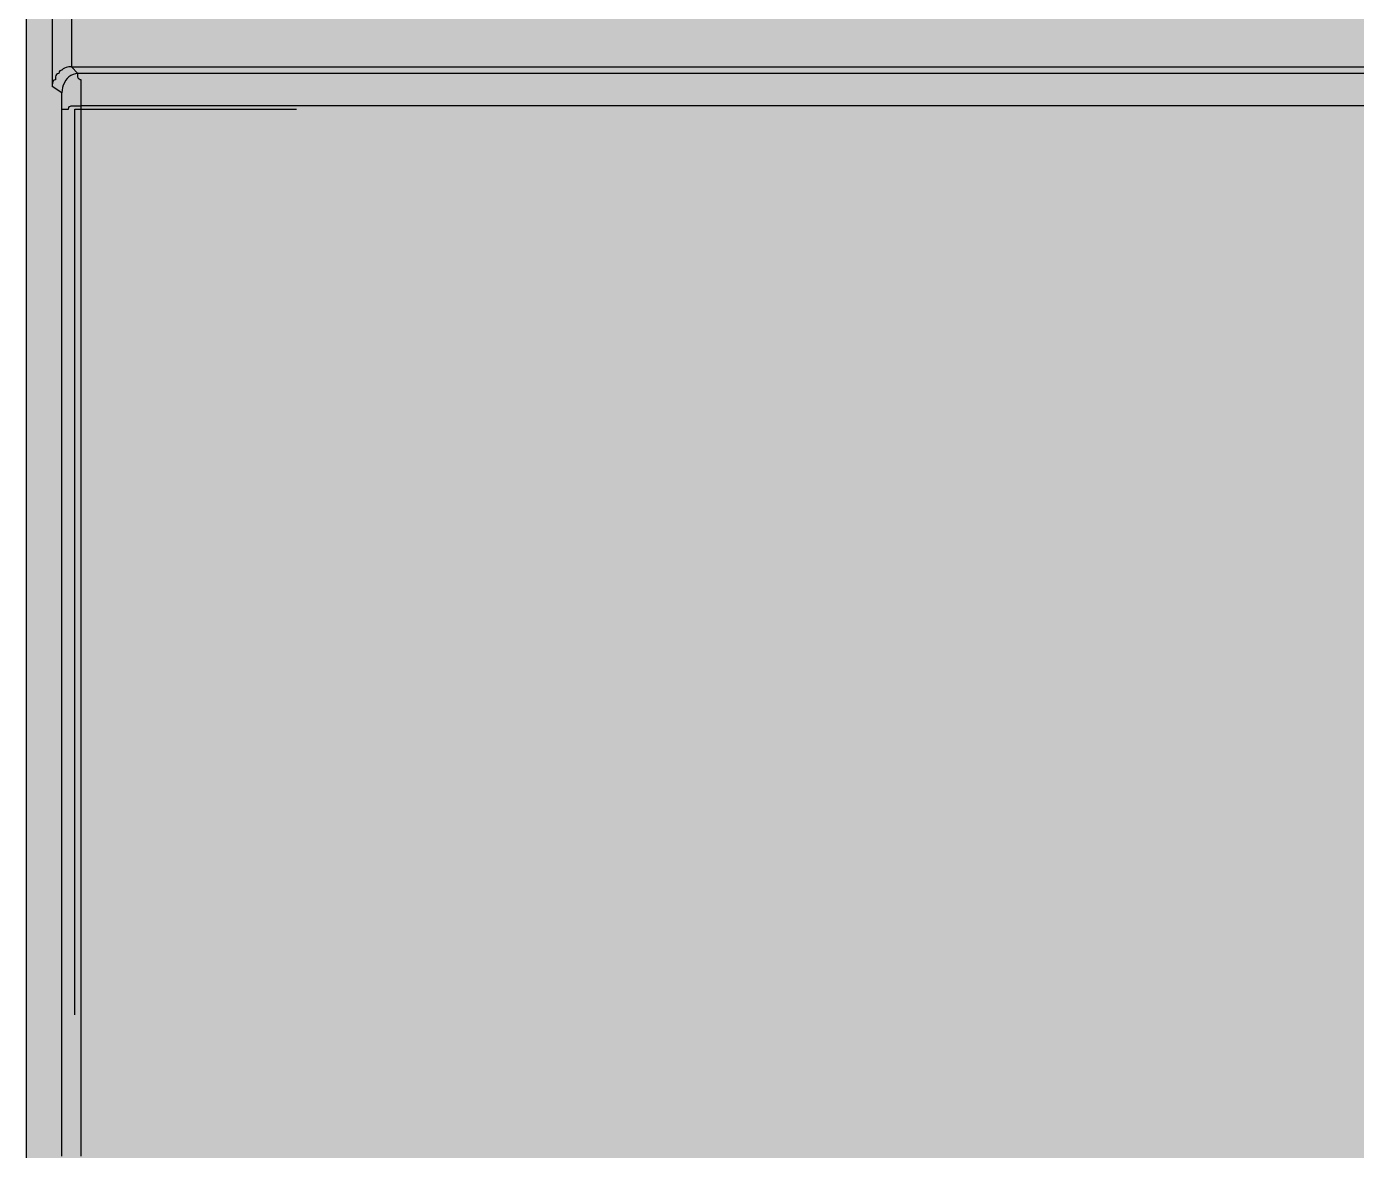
# Model space of a CAD drawing. Header units: millimetres. Extents: x 0 to 966, y -664 to 90.
# Drawn here: x 0 to 36.51, y 37.98 to 68.83 of the extents above; entities that cross this region are included whole.
import ezdxf

# ---------------------------------------------------------------- set-up
doc = ezdxf.new("R2010")
doc.units = ezdxf.units.MM
for name, color, linetype in [('HDL_BODY', 7, 'Continuous'), ('HDL_DETAIL', 7, 'Continuous'), ('HDL_PRINT', 7, 'Continuous')]:
    doc.layers.add(name, color=color, linetype=linetype)

# ---------------------------------------------------------------- blocks, each defined once
blk = doc.blocks.new('M_MHR17U.1_FRONT')
at = {"layer": 'HDL_BODY', "true_color": 0x202126}
blk.add_hatch(color=250, dxfattribs=at).paths.add_polyline_path([(0, 0), (144, 0), (144, 90), (0, 90)])
at = {"layer": 'HDL_BODY', "true_color": 0x2a2a30}
blk.add_hatch(color=250, dxfattribs=at).paths.add_polyline_path([(0.4, 20.52), (143.6, 20.52), (143.6, 68.31), (0.4, 68.31)])
at = {"layer": 'HDL_PRINT', "true_color": 0x6c217f}
for points in [[(5.467, 63.893), (6.437, 63.893), (6.437, 62.554), (8.024, 62.554), (8.024, 63.893), (9.082, 63.893), (9.082, 60.148), (8.024, 60.148), (8.024, 61.751), (6.437, 61.751), (6.437, 60.148), (5.467, 60.148), (5.467, 63.893)], [(13.756, 63.893), (14.814, 63.893), (14.814, 61.039), (17.283, 61.039), (17.283, 60.148), (13.756, 60.148), (13.756, 60.593), (13.756, 61.039), (13.756, 63.893)]]:
    blk.add_hatch(color=207, dxfattribs=at).paths.add_polyline_path(points)
h = blk.add_hatch(color=207, dxfattribs=at)
h.paths.add_polyline_path([(10.67, 62.999), (10.67, 61.039), (11.463, 61.039), (11.529, 61.039), (11.594, 61.039), (11.657, 61.039), (11.717, 61.039), (11.773, 61.039), (11.823, 61.039), (11.867, 61.039), (11.904, 61.039), (11.937, 61.073), (11.971, 61.108), (12.004, 61.145), (12.037, 61.185), (12.07, 61.229), (12.103, 61.278), (12.136, 61.334), (12.169, 61.396), (12.169, 61.43), (12.169, 61.47), (12.169, 61.519), (12.169, 61.576), (12.169, 61.643), (12.169, 61.72), (12.169, 61.808), (12.169, 61.907), (12.169, 62.019), (12.169, 62.114), (12.168, 62.205), (12.167, 62.292), (12.165, 62.374), (12.161, 62.451), (12.155, 62.524), (12.146, 62.593), (12.135, 62.657), (12.121, 62.716), (12.103, 62.771), (12.081, 62.822), (12.028, 62.849), (11.974, 62.875), (11.92, 62.9), (11.863, 62.923), (11.805, 62.944), (11.744, 62.963), (11.68, 62.978), (11.612, 62.99), (11.54, 62.997), (11.463, 62.999), (10.67, 62.999)])
h.paths.add_polyline_path([(9.612, 63.893), (11.728, 63.893), (11.807, 63.89), (11.886, 63.882), (11.964, 63.871), (12.04, 63.855), (12.114, 63.836), (12.185, 63.815), (12.253, 63.791), (12.318, 63.766), (12.378, 63.739), (12.433, 63.712), (12.492, 63.683), (12.55, 63.653), (12.607, 63.621), (12.661, 63.587), (12.712, 63.55), (12.76, 63.509), (12.804, 63.464), (12.842, 63.413), (12.874, 63.357), (12.925, 63.303), (12.97, 63.249), (13.009, 63.193), (13.044, 63.136), (13.073, 63.077), (13.097, 63.016), (13.115, 62.951), (13.128, 62.882), (13.136, 62.809), (13.139, 62.732), (13.163, 62.676), (13.182, 62.615), (13.197, 62.55), (13.208, 62.481), (13.216, 62.409), (13.221, 62.334), (13.225, 62.257), (13.226, 62.179), (13.227, 62.099), (13.227, 62.019), (13.227, 61.922), (13.226, 61.826), (13.225, 61.732), (13.223, 61.639), (13.219, 61.55), (13.213, 61.465), (13.204, 61.385), (13.193, 61.31), (13.179, 61.242), (13.161, 61.181), (13.139, 61.129), (13.112, 61.051), (13.085, 60.979), (13.057, 60.912), (13.027, 60.851), (12.996, 60.795), (12.961, 60.744), (12.923, 60.698), (12.882, 60.658), (12.837, 60.623), (12.786, 60.593), (12.754, 60.537), (12.715, 60.487), (12.672, 60.442), (12.624, 60.401), (12.573, 60.364), (12.518, 60.33), (12.462, 60.298), (12.404, 60.268), (12.345, 60.239), (12.26, 60.235), (12.181, 60.227), (12.107, 60.215), (12.037, 60.201), (11.971, 60.186), (11.908, 60.172), (11.847, 60.16), (11.787, 60.151), (11.728, 60.148), (9.612, 60.148), (9.612, 63.893)])
at = {"layer": 'HDL_PRINT', "true_color": 0xdee1e9}
for points in [[(25.572, 63.893), (25.572, 63.893), (25.572, 63.444), (25.409, 63.442), (25.247, 63.435), (25.087, 63.423), (24.928, 63.406), (24.771, 63.384), (24.615, 63.357), (24.462, 63.326), (24.311, 63.29), (24.161, 63.249), (24.014, 63.203), (23.869, 63.152), (23.727, 63.096), (23.587, 63.036), (23.45, 62.97), (23.316, 62.9), (23.184, 62.825), (23.056, 62.745), (22.931, 62.66), (22.809, 62.571), (22.69, 62.476), (22.575, 62.377), (22.045, 62.377), (22.162, 62.491), (22.283, 62.603), (22.408, 62.711), (22.536, 62.815), (22.668, 62.916), (22.804, 63.013), (22.943, 63.106), (23.085, 63.194), (23.231, 63.279), (23.38, 63.358), (23.532, 63.433), (23.688, 63.503), (23.846, 63.567), (24.007, 63.627), (24.171, 63.681), (24.337, 63.729), (24.507, 63.771), (24.678, 63.808), (24.853, 63.838), (25.029, 63.861), (25.208, 63.879), (25.389, 63.889), (25.572, 63.893)], [(25.572, 63.893), (25.755, 63.889), (25.936, 63.879), (26.114, 63.861), (26.291, 63.838), (26.466, 63.808), (26.638, 63.771), (26.808, 63.729), (26.976, 63.681), (27.142, 63.627), (27.305, 63.567), (27.465, 63.503), (27.624, 63.433), (27.779, 63.358), (27.932, 63.279), (28.083, 63.194), (28.231, 63.106), (28.376, 63.013), (28.518, 62.916), (28.658, 62.815), (28.795, 62.711), (28.929, 62.603), (29.06, 62.491), (29.188, 62.377), (28.572, 62.377), (28.456, 62.476), (28.337, 62.571), (28.215, 62.66), (28.09, 62.745), (27.961, 62.825), (27.83, 62.9), (27.695, 62.97), (27.558, 63.036), (27.418, 63.096), (27.275, 63.152), (27.131, 63.203), (26.983, 63.249), (26.834, 63.29), (26.682, 63.326), (26.528, 63.357), (26.373, 63.384), (26.216, 63.406), (26.057, 63.423), (25.897, 63.435), (25.735, 63.442), (25.572, 63.444), (25.572, 63.893)], [(21.869, 62.198), (22.398, 62.198), (22.398, 60.148), (21.869, 60.148), (21.869, 62.198)], [(23.191, 62.199), (23.72, 62.199), (22.133, 60.506), (22.133, 60.861), (22.045, 60.861), (23.191, 62.199)], [(25.926, 62.199), (26.456, 62.199), (26.456, 60.148), (26.277, 60.148), (25.926, 60.148), (25.837, 60.148), (24.866, 61.574), (24.866, 60.148), (24.337, 60.148), (24.337, 62.199), (24.515, 62.199), (24.866, 62.199), (25.042, 62.199), (25.926, 60.951), (25.926, 62.199)], [(28.747, 62.199), (29.188, 62.199), (27.336, 60.148), (26.807, 60.148), (28.747, 62.199)], [(27.601, 62.199), (27.072, 62.199), (28.572, 60.148), (29.188, 60.148), (27.601, 62.199)], [(30.069, 60.148), (30.598, 62.377), (30.863, 62.377), (30.333, 60.148), (30.069, 60.148)], [(31.658, 60.148), (32.098, 62.287), (33.598, 62.287), (33.509, 61.932), (32.449, 61.932), (32.363, 61.487), (33.42, 61.487), (33.333, 61.129), (32.274, 61.129), (32.098, 60.506), (33.333, 60.506), (33.244, 60.148), (31.658, 60.148)], [(33.509, 60.148), (33.949, 62.287), (34.39, 62.287), (33.949, 60.148), (33.509, 60.148)], [(36.241, 62.287), (35.801, 60.148), (34.304, 60.148), (34.304, 60.506), (35.449, 60.506), (35.536, 61.038), (34.479, 61.038), (34.565, 61.396), (35.625, 61.396), (35.714, 61.932), (34.565, 61.932), (34.655, 62.287), (36.241, 62.287)], [(22.485, 61.306), (22.661, 61.306), (22.926, 61.396), (23.985, 60.148), (23.369, 60.148), (22.485, 61.129), (22.485, 61.306)]]:
    blk.add_hatch(color=254, dxfattribs=at).paths.add_polyline_path(points)
at = {"layer": 'HDL_DETAIL', "color": 251, "true_color": 0x52555c}
for points in [[(0, 0), (0, 90)], [(0.705, 88.752), (0.705, 67.189)], [(1.234, 88.752), (1.234, 67.724)], [(1.234, 67.724), (1.197, 67.724), (1.159, 67.722), (1.121, 67.717), (1.083, 67.707), (1.045, 67.691), (1.008, 67.667), (0.97, 67.634), (0.961, 67.633), (0.939, 67.628), (0.913, 67.614), (0.891, 67.588), (0.882, 67.544), (0.845, 67.537), (0.82, 67.518), (0.804, 67.489), (0.797, 67.452), (0.794, 67.411), (0.793, 67.366), (0.756, 67.359), (0.731, 67.34), (0.716, 67.31), (0.709, 67.273), (0.706, 67.232), (0.705, 67.189)], [(1.411, 67.544), (1.341, 67.537), (1.276, 67.519), (1.216, 67.489), (1.161, 67.45), (1.113, 67.403), (1.071, 67.349), (1.036, 67.288), (1.007, 67.223), (0.987, 67.154), (0.974, 67.083), (0.97, 67.011)], [(1.411, 67.544), (1.234, 67.724)], [(1.234, 67.724), (142.765, 67.724)], [(142.589, 67.544), (1.411, 67.544)], [(1.499, 66.653), (1.499, 66.698), (1.499, 66.743), (1.499, 66.787), (1.499, 66.832), (1.499, 66.876), (1.499, 66.921), (1.499, 66.974), (1.499, 67.022), (1.499, 67.062), (1.499, 67.089), (1.499, 67.098), (1.499, 67.143), (1.499, 67.175), (1.499, 67.202), (1.499, 67.233), (1.499, 67.276), (1.499, 67.366), (1.49, 67.367), (1.468, 67.372), (1.442, 67.386), (1.42, 67.412), (1.411, 67.456), (1.411, 67.544)], [(0.97, 67.011), (0.705, 67.189)], [(0.97, 66.563), (0.97, 66.608), (0.97, 66.64), (0.97, 66.667), (0.97, 66.699), (0.97, 66.744), (0.97, 66.831), (0.97, 66.921), (0.97, 67.011)], [(0.97, 66.563), (0.97, 66.563), (1.058, 66.563), (1.146, 66.563), (1.156, 66.607), (1.177, 66.634), (1.203, 66.648), (1.225, 66.653), (1.234, 66.653), (1.279, 66.653), (1.323, 66.653), (1.367, 66.653), (1.411, 66.653), (1.455, 66.653), (1.499, 66.653)], [(0.97, 37.816), (0.97, 38.339), (0.97, 38.862), (0.97, 39.384), (0.97, 39.907), (0.97, 40.43), (0.97, 40.952), (0.97, 41.475), (0.97, 41.998), (0.97, 42.52), (0.97, 43.043), (0.97, 43.566), (0.97, 44.088), (0.97, 44.611), (0.97, 45.134), (0.97, 45.656), (0.97, 46.179), (0.97, 46.702), (0.97, 47.225), (0.97, 47.747), (0.97, 48.27), (0.97, 48.793), (0.97, 49.315), (0.97, 49.838), (0.97, 50.361), (0.97, 50.883), (0.97, 51.406), (0.97, 51.929), (0.97, 52.451), (0.97, 52.974), (0.97, 53.497), (0.97, 54.019), (0.97, 54.542), (0.97, 55.065), (0.97, 55.587), (0.97, 56.11), (0.97, 56.633), (0.97, 57.155), (0.97, 57.678), (0.97, 58.201), (0.97, 58.723), (0.97, 59.246), (0.97, 59.769), (0.97, 60.291), (0.97, 60.814), (0.97, 61.337), (0.97, 61.859), (0.97, 62.382), (0.97, 62.905), (0.97, 63.427), (0.97, 63.95), (0.97, 64.473), (0.97, 64.995), (0.97, 65.518), (0.97, 66.041), (0.97, 66.563)], [(1.323, 41.704), (1.323, 66.563), (7.407, 66.563)], [(142.5, 66.653), (1.499, 66.653)], [(1.499, 37.817), (1.499, 38.34), (1.499, 38.863), (1.499, 39.385), (1.499, 39.908), (1.499, 40.431), (1.499, 40.954), (1.499, 41.477), (1.499, 42), (1.499, 42.523), (1.499, 43.046), (1.499, 43.569), (1.499, 44.093), (1.499, 44.616), (1.499, 45.139), (1.499, 45.662), (1.499, 46.186), (1.499, 46.709), (1.499, 47.233), (1.499, 47.756), (1.499, 48.28), (1.499, 48.803), (1.499, 49.327), (1.499, 49.851), (1.499, 50.375), (1.499, 50.899), (1.499, 51.422), (1.499, 51.946), (1.499, 52.471), (1.499, 52.995), (1.499, 53.519), (1.499, 54.043), (1.499, 54.568), (1.499, 55.092), (1.499, 55.617), (1.499, 56.141), (1.499, 56.666), (1.499, 57.191), (1.499, 57.716), (1.499, 58.241), (1.499, 58.766), (1.499, 59.291), (1.499, 59.816), (1.499, 60.341), (1.499, 60.867), (1.499, 61.392), (1.499, 61.918), (1.499, 62.444), (1.499, 62.97), (1.499, 63.495), (1.499, 64.021), (1.499, 64.548), (1.499, 65.074), (1.499, 65.6), (1.499, 66.127), (1.499, 66.653)]]:
    blk.add_lwpolyline(points, dxfattribs=at)

msp = doc.modelspace()

# ---------------------------------------------------------------- block references
msp.add_blockref('M_MHR17U.1_FRONT', (0, 0))

doc.saveas('drawing.dxf')
